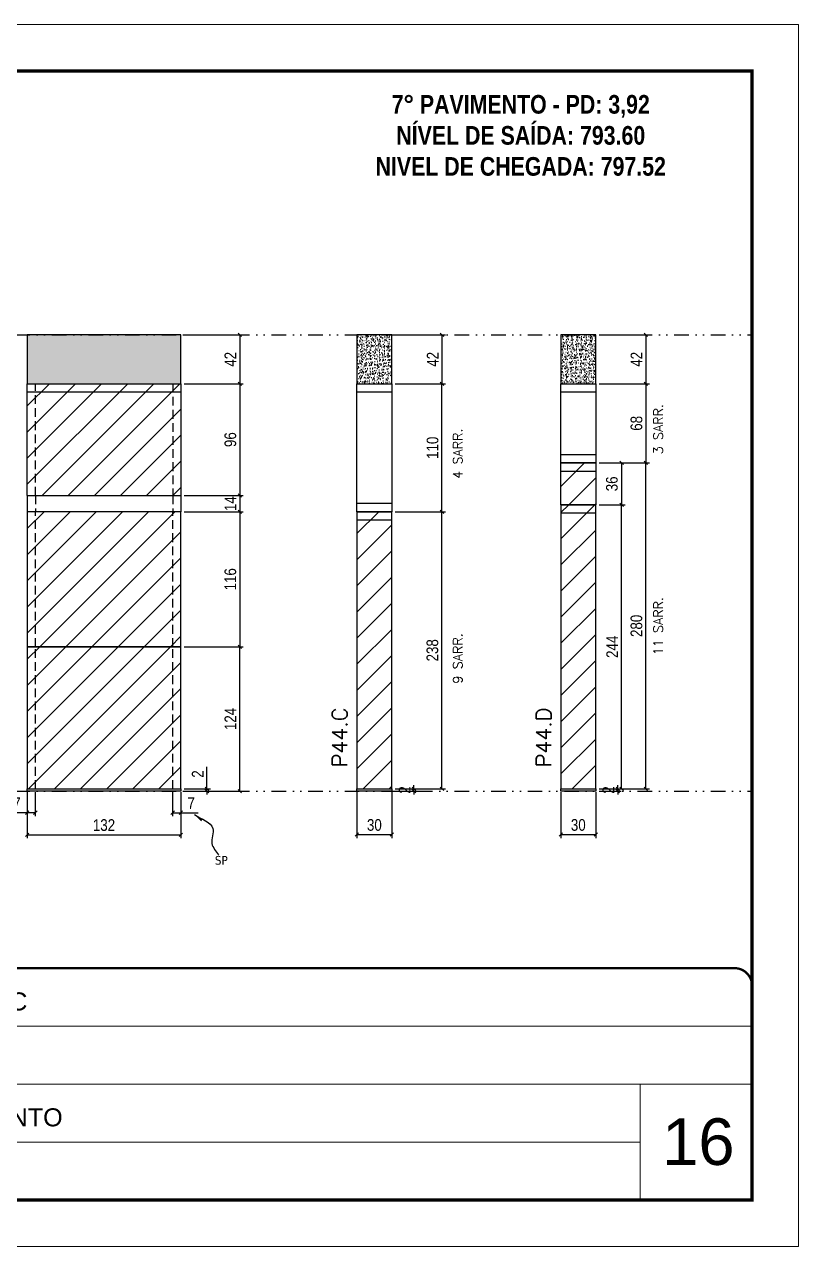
# Model space of a CAD drawing. Extents: x 28748 to 35002, y 14885 to 43501.
# Drawn here: x 34337 to 35002, y 39005 to 40055 of the extents above; entities that cross this region are included whole.
import ezdxf

# ---------------------------------------------------------------- set-up
doc = ezdxf.new("R2010")
doc.units = 0
for name, pattern in [('CONTINUO', [0]), ('DASHED', [0.75, 0.5, -0.25]), ('DIVIDE2', [0.625, 0.25, -0.125, 0, -0.125, 0, -0.125]), ('HIDDEN', [0.375, 0.25, -0.125])]:
    doc.linetypes.add(name, pattern=pattern)
for name, color, linetype, lineweight in [('CARIMBO', 255, 'Continuous', 9), ('Folhas', 255, 'Continuous', 9), ('Hachura', 251, 'Continuous', 9), ('SARRAFO DE PRESSAO', 251, 'DASHED', 9), ('Texto Seção', 7, 'Continuous', 15)]:
    doc.layers.add(name, color=color, linetype=linetype, lineweight=lineweight)
for name, color, linetype in [('COTA', 241, 'Continuous'), ('NOMENCLATURA', 7, 'Continuous'), ('Nível', 160, 'Continuous'), ('Painéis', 200, 'Continuous'), ('SARR_2.2x7', 40, 'Continuous'), ('Sarrafo de Pressão', 42, 'HIDDEN'), ('texto', 7, 'Continuous')]:
    doc.layers.add(name, color=color, linetype=linetype)
doc.styles.add('ARIAL', font='arial.ttf')
doc.styles.add('COTA TECNICA', font='techl___.ttf', dxfattribs={"height": 10})
doc.styles.add('COTA TECNICA-50', font='techl___.ttf', dxfattribs={"height": 10})
doc.styles.add('REGUA-120', font='ROMANS.shx', dxfattribs={"height": 15})
doc.styles.add('ROMANC', font='techb___.ttf', dxfattribs={"height": 2.5})
doc.styles.add('ROMANS', font='romans.shx')
doc.styles.get("Standard").update_dxf_attribs({"font": 'arial.ttf'})
doc.dimstyles.new('COTA PAINEL-50', dxfattribs={"dimtxt": 10, "dimasz": 3, "dimexe": 3, "dimexo": 3, "dimgap": 3, "dimtad": 1, "dimdec": 1, "dimzin": 12, "dimdsep": 46, "dimtxsty": 'COTA TECNICA-50', "dimblk1": 'OBLIQUE', "dimblk2": 'OBLIQUE', "dimsah": 1, "dimcen": 0.9, "dimclrd": 4, "dimclre": 4, "dimclrt": 240, "dimadec": 1, "dimazin": 3, "dimtfac": 1, "dimtdec": 1, "dimtmove": 0, "dimatfit": 3, "dimfxl": 1, "dimtolj": 1, "dimtzin": 12, "dimarcsym": 0})
doc.dimstyles.new('PAINEL', dxfattribs={"dimtxt": 10, "dimasz": 3, "dimexe": 3, "dimexo": 3, "dimgap": 3, "dimtad": 1, "dimdec": 1, "dimzin": 12, "dimdsep": 46, "dimtxsty": 'COTA TECNICA', "dimblk1": 'OBLIQUE', "dimblk2": 'OBLIQUE', "dimsah": 1, "dimcen": 0.9, "dimclrd": 4, "dimclre": 4, "dimclrt": 240, "dimadec": 1, "dimazin": 3, "dimtfac": 1, "dimtdec": 1, "dimtmove": 0, "dimatfit": 3, "dimfxl": 1, "dimtolj": 1, "dimtzin": 12, "dimarcsym": 0})
doc.dimstyles.get("Standard").update_dxf_attribs({"dimtxt": 0.18, "dimasz": 0.18, "dimexe": 0.18, "dimexo": 0.0625, "dimgap": 0.09, "dimtad": 0, "dimtih": 1, "dimtoh": 1, "dimdec": 4, "dimzin": 0, "dimdsep": 46, "dimtxsty": 'Standard', "dimcen": 0.09, "dimadec": 0, "dimazin": 0, "dimtfac": 1, "dimtdec": 4, "dimtofl": 0, "dimtmove": 0, "dimatfit": 3, "dimfxl": 1, "dimtolj": 1, "dimtzin": 0, "dimarcsym": 0})
pattern_1 = [(45, (-100272.658, 8260.539), (-11.2253202, 11.2253202), [])]
pattern_2 = [(45, (25799.309, 30974.01), (-11.22532, 11.22532), [])]

# ---------------------------------------------------------------- blocks, each defined once
blk = doc.blocks.new('9999999999')
at = {"color": 30, "linetype": 'CONTINUO'}
for p, q in [((98564.6, 34379.6), (99584, 34379.6)), ((98564.6, 34329.8), (99488, 34329.8)), ((99584, 34329.8), (99488, 34329.8)), ((99488, 34329.8), (99488, 34230.2)), ((98564.6, 34280), (99488, 34280))]:
    blk.add_line(p, q, dxfattribs=at)
at = {"color": 30, "linetype": 'CONTINUO', "const_width": 2}
blk.add_lwpolyline([(99584, 34230.2), (99584, 34414.4, 0.414214), (99569, 34429.4), (98229, 34429.4, 0.414214), (98214, 34414.4), (98214, 34245.2, 0.414214), (98229, 34230.2), (99584, 34230.2)], format="xyb", dxfattribs=at)
at = {"layer": 'Folhas'}
blk.add_lwpolyline([(98139, 34190.2), (99624, 34190.2), (99624, 35240.2), (98139, 35240.2)], close=True, dxfattribs=at)
at = {"layer": 'Folhas', "color": 30, "const_width": 3}
blk.add_lwpolyline([(98214, 34230.2), (99584, 34230.2), (99584, 35200.2), (98214, 35200.2)], close=True, dxfattribs=at)
at = {"color": 7, "linetype": 'Continuous', "ltscale": 5, "style": 'ARIAL'}
for s, height, p in [('ROCONTEC', 15.48, (98837.7, 34393.1)), ('7° PAVIMENTO', 15.483, (98837.7, 34293.5))]:
    blk.add_text(s, height=height, dxfattribs=at).set_placement(p)
blk = doc.blocks.new('_Oblique')
at = {"color": 0, "linetype": 'ByBlock', "lineweight": -2}
blk.add_line((-0.5, -0.5), (0.5, 0.5), dxfattribs=at)
blk = doc.blocks.new('*D302')
at = {"layer": 'COTA', "color": 4, "lineweight": -2, "transparency": 16777216}
for p, q in [((34339.1, 39395.3), (34339.1, 39355.8)), ((34471.1, 39395.3), (34471.1, 39355.8)), ((34339.1, 39358.8), (34471.1, 39358.8))]:
    blk.add_line(p, q, dxfattribs=at)
at = {"layer": 'Defpoints', "color": 0, "transparency": 16777216}
for p in [(34339.1, 39398.3), (34471.1, 39398.3), (34471.1, 39358.8)]:
    blk.add_point(p, dxfattribs=at)
at = {"layer": 'COTA', "color": 4, "lineweight": -2, "transparency": 16777216, "xscale": 3, "yscale": 3, "zscale": 3, "rotation": 180}
blk.add_blockref('_Oblique', (34339.1, 39358.8), dxfattribs=at)
at = {"layer": 'COTA', "color": 4, "lineweight": -2, "transparency": 16777216, "xscale": 3, "yscale": 3, "zscale": 3}
blk.add_blockref('_Oblique', (34471.1, 39358.8), dxfattribs=at)
at = {"layer": 'COTA', "color": 240, "transparency": 16777216, "insert": (34405.1, 39367.1), "char_height": 10, "attachment_point": 5, "style": 'COTA TECNICA'}
blk.add_mtext('\\A1;132', dxfattribs=at)
blk = doc.blocks.new('*D303')
at = {"layer": 'COTA', "color": 4, "lineweight": -2, "transparency": 16777216}
for p, q in [((34622.4, 39395.3), (34622.4, 39356)), ((34652.4, 39395.3), (34652.4, 39356)), ((34622.4, 39359), (34652.4, 39359))]:
    blk.add_line(p, q, dxfattribs=at)
at = {"layer": 'Defpoints', "color": 0, "transparency": 16777216}
for p in [(34622.4, 39398.3), (34652.4, 39398.3), (34652.4, 39359)]:
    blk.add_point(p, dxfattribs=at)
at = {"layer": 'COTA', "color": 4, "lineweight": -2, "transparency": 16777216, "xscale": 3, "yscale": 3, "zscale": 3, "rotation": 180}
blk.add_blockref('_Oblique', (34622.4, 39359), dxfattribs=at)
at = {"layer": 'COTA', "color": 4, "lineweight": -2, "transparency": 16777216, "xscale": 3, "yscale": 3, "zscale": 3}
blk.add_blockref('_Oblique', (34652.4, 39359), dxfattribs=at)
at = {"layer": 'COTA', "color": 240, "transparency": 16777216, "insert": (34637.4, 39367.2), "char_height": 10, "attachment_point": 5, "style": 'COTA TECNICA'}
blk.add_mtext('\\A1;30', dxfattribs=at)
blk = doc.blocks.new('*D309')
at = {"layer": 'COTA', "color": 4, "lineweight": -2, "transparency": 16777216}
for p, q in [((34339.1, 39393.3), (34339.1, 39374.8)), ((34346.1, 39395.3), (34346.1, 39374.8)), ((34339.1, 39377.8), (34324.4, 39377.8)), ((34346.1, 39377.8), (34339.1, 39377.8))]:
    blk.add_line(p, q, dxfattribs=at)
at = {"layer": 'Defpoints', "color": 0, "transparency": 16777216}
for p in [(34339.1, 39396.3), (34346.1, 39398.3), (34339.1, 39377.8)]:
    blk.add_point(p, dxfattribs=at)
at = {"layer": 'COTA', "color": 4, "lineweight": -2, "transparency": 16777216, "xscale": 3, "yscale": 3, "zscale": 3, "rotation": 180}
blk.add_blockref('_Oblique', (34339.1, 39377.8), dxfattribs=at)
at = {"layer": 'COTA', "color": 4, "lineweight": -2, "transparency": 16777216, "xscale": 3, "yscale": 3, "zscale": 3}
blk.add_blockref('_Oblique', (34346.1, 39377.8), dxfattribs=at)
at = {"layer": 'COTA', "color": 240, "transparency": 16777216, "insert": (34330.3, 39385.9), "char_height": 10, "attachment_point": 5, "style": 'COTA TECNICA-50'}
blk.add_mtext('\\A1;7', dxfattribs=at)
blk = doc.blocks.new('*D310')
at = {"layer": 'COTA', "color": 4, "lineweight": -2, "transparency": 16777216}
for p, q in [((34464.1, 39395.3), (34464.1, 39374.8)), ((34471.1, 39393.3), (34471.1, 39374.8)), ((34464.1, 39377.8), (34471.1, 39377.8)), ((34471.1, 39377.8), (34485.9, 39377.8))]:
    blk.add_line(p, q, dxfattribs=at)
at = {"layer": 'Defpoints', "color": 0, "transparency": 16777216}
for p in [(34464.1, 39398.3), (34471.1, 39396.3), (34471.1, 39377.8)]:
    blk.add_point(p, dxfattribs=at)
at = {"layer": 'COTA', "color": 4, "lineweight": -2, "transparency": 16777216, "xscale": 3, "yscale": 3, "zscale": 3, "rotation": 180}
blk.add_blockref('_Oblique', (34464.1, 39377.8), dxfattribs=at)
at = {"layer": 'COTA', "color": 4, "lineweight": -2, "transparency": 16777216, "xscale": 3, "yscale": 3, "zscale": 3}
blk.add_blockref('_Oblique', (34471.1, 39377.8), dxfattribs=at)
at = {"layer": 'COTA', "color": 240, "transparency": 16777216, "insert": (34480, 39385.9), "char_height": 10, "attachment_point": 5, "style": 'COTA TECNICA-50'}
blk.add_mtext('\\A1;7', dxfattribs=at)
blk = doc.blocks.new('*D311')
at = {"layer": 'COTA', "color": 4, "lineweight": -2, "transparency": 16777216}
for p, q in [((34474.1, 39520.3), (34524.8, 39520.3)), ((34521.8, 39396.3), (34521.8, 39520.3)), ((34474.1, 39396.3), (34524.8, 39396.3))]:
    blk.add_line(p, q, dxfattribs=at)
at = {"layer": 'Defpoints', "color": 0, "transparency": 16777216}
for p in [(34471.1, 39520.3), (34521.8, 39520.3), (34471.1, 39396.3)]:
    blk.add_point(p, dxfattribs=at)
at = {"layer": 'COTA', "color": 4, "lineweight": -2, "transparency": 16777216, "xscale": 3, "yscale": 3, "zscale": 3}
for p, rotation in [((34521.8, 39520.3), 90), ((34521.8, 39396.3), 270)]:
    blk.add_blockref('_Oblique', p, dxfattribs=dict(at, rotation=rotation))
at = {"layer": 'COTA', "color": 240, "transparency": 16777216, "insert": (34513.7, 39458.3), "char_height": 10, "attachment_point": 5, "rotation": 90, "style": 'COTA TECNICA-50'}
blk.add_mtext('\\A1;124', dxfattribs=at)
blk = doc.blocks.new('*D312')
at = {"layer": 'COTA', "color": 4, "lineweight": -2, "transparency": 16777216}
for p, q in [((34493.6, 39398.3), (34493.6, 39417.1)), ((34474.1, 39398.3), (34496.6, 39398.3)), ((34474.1, 39396.3), (34496.6, 39396.3)), ((34493.6, 39396.3), (34493.6, 39398.3)), ((34493.6, 39396.3), (34493.6, 39393.3))]:
    blk.add_line(p, q, dxfattribs=at)
at = {"layer": 'Defpoints', "color": 0, "transparency": 16777216}
for p in [(34471.1, 39398.3), (34471.1, 39396.3), (34493.6, 39396.3)]:
    blk.add_point(p, dxfattribs=at)
at = {"layer": 'COTA', "color": 4, "lineweight": -2, "transparency": 16777216, "xscale": 3, "yscale": 3, "zscale": 3}
for p, rotation in [((34493.6, 39398.3), 270), ((34493.6, 39396.3), 90)]:
    blk.add_blockref('_Oblique', p, dxfattribs=dict(at, rotation=rotation))
at = {"layer": 'COTA', "color": 240, "transparency": 16777216, "insert": (34485.6, 39411), "char_height": 10, "attachment_point": 5, "rotation": 90, "style": 'COTA TECNICA-50'}
blk.add_mtext('\\A1;2', dxfattribs=at)
blk = doc.blocks.new('*D313')
at = {"layer": 'COTA', "color": 4, "lineweight": -2, "transparency": 16777216}
for p, q in [((34655.4, 39398.3), (34674.4, 39398.3)), ((34655.4, 39396.3), (34674.4, 39396.3)), ((34671.4, 39398.3), (34671.4, 39401.3)), ((34671.4, 39396.3), (34671.4, 39398.3)), ((34671.4, 39396.3), (34671.4, 39393.3))]:
    blk.add_line(p, q, dxfattribs=at)
at = {"layer": 'Defpoints', "color": 0, "transparency": 16777216}
for p in [(34652.4, 39398.3), (34652.4, 39396.3), (34671.4, 39398.3)]:
    blk.add_point(p, dxfattribs=at)
at = {"layer": 'COTA', "color": 4, "lineweight": -2, "transparency": 16777216, "xscale": 3, "yscale": 3, "zscale": 3}
for p, rotation in [((34671.4, 39398.3), 270), ((34671.4, 39396.3), 90)]:
    blk.add_blockref('_Oblique', p, dxfattribs=dict(at, rotation=rotation))
at = {"layer": 'COTA', "color": 240, "transparency": 16777216, "insert": (34663.4, 39397.3), "char_height": 10, "attachment_point": 5, "rotation": 90, "style": 'COTA TECNICA-50'}
blk.add_mtext('\\A1;2', dxfattribs=at)
blk = doc.blocks.new('*D1495')
at = {"layer": 'COTA', "color": 4, "linetype": 'ByBlock', "lineweight": -2, "transparency": 16777216}
for p, q in [((34655.4, 39788.3), (34698.5, 39788.3)), ((34695.5, 39788.3), (34695.5, 39746.3)), ((34655.4, 39746.3), (34698.5, 39746.3))]:
    blk.add_line(p, q, dxfattribs=at)
at = {"layer": 'Defpoints', "color": 0, "linetype": 'ByBlock', "transparency": 16777216}
for p in [(34652.4, 39788.3), (34652.4, 39746.3), (34695.5, 39746.3)]:
    blk.add_point(p, dxfattribs=at)
at = {"layer": 'COTA', "color": 4, "linetype": 'ByBlock', "lineweight": -2, "transparency": 16777216, "xscale": 3, "yscale": 3, "zscale": 3}
for p, rotation in [((34695.5, 39788.3), 90), ((34695.5, 39746.3), 270)]:
    blk.add_blockref('_Oblique', p, dxfattribs=dict(at, rotation=rotation))
at = {"layer": 'COTA', "color": 240, "linetype": 'ByBlock', "transparency": 16777216, "insert": (34687.5, 39767.3), "char_height": 10, "attachment_point": 5, "rotation": 90, "style": 'COTA TECNICA'}
blk.add_mtext('\\A1;42', dxfattribs=at)
blk = doc.blocks.new('*D1496')
at = {"layer": 'COTA', "color": 4, "linetype": 'ByBlock', "lineweight": -2, "transparency": 16777216}
for p, q in [((34655.4, 39636.3), (34698.5, 39636.3)), ((34695.5, 39398.3), (34695.5, 39636.3)), ((34655.4, 39398.3), (34698.5, 39398.3))]:
    blk.add_line(p, q, dxfattribs=at)
at = {"layer": 'Defpoints', "color": 0, "linetype": 'ByBlock', "transparency": 16777216}
for p in [(34652.4, 39636.3), (34695.5, 39636.3), (34652.4, 39398.3)]:
    blk.add_point(p, dxfattribs=at)
at = {"layer": 'COTA', "color": 4, "linetype": 'ByBlock', "lineweight": -2, "transparency": 16777216, "xscale": 3, "yscale": 3, "zscale": 3}
for p, rotation in [((34695.5, 39636.3), 90), ((34695.5, 39398.3), 270)]:
    blk.add_blockref('_Oblique', p, dxfattribs=dict(at, rotation=rotation))
at = {"layer": 'COTA', "color": 240, "linetype": 'ByBlock', "transparency": 16777216, "insert": (34687.3, 39517.3), "char_height": 10, "attachment_point": 5, "rotation": 90, "style": 'COTA TECNICA'}
blk.add_mtext('\\A1;238', dxfattribs=at)
blk = doc.blocks.new('*D320')
at = {"layer": 'COTA', "color": 4, "lineweight": -2, "transparency": 16777216}
for p, q in [((34797.6, 39395.3), (34797.6, 39356)), ((34827.6, 39395.3), (34827.6, 39356)), ((34797.6, 39359), (34827.6, 39359))]:
    blk.add_line(p, q, dxfattribs=at)
at = {"layer": 'Defpoints', "color": 0, "transparency": 16777216}
for p in [(34797.6, 39398.3), (34827.6, 39398.3), (34827.6, 39359)]:
    blk.add_point(p, dxfattribs=at)
at = {"layer": 'COTA', "color": 4, "lineweight": -2, "transparency": 16777216, "xscale": 3, "yscale": 3, "zscale": 3, "rotation": 180}
blk.add_blockref('_Oblique', (34797.6, 39359), dxfattribs=at)
at = {"layer": 'COTA', "color": 4, "lineweight": -2, "transparency": 16777216, "xscale": 3, "yscale": 3, "zscale": 3}
blk.add_blockref('_Oblique', (34827.6, 39359), dxfattribs=at)
at = {"layer": 'COTA', "color": 240, "transparency": 16777216, "insert": (34812.6, 39367.2), "char_height": 10, "attachment_point": 5, "style": 'COTA TECNICA'}
blk.add_mtext('\\A1;30', dxfattribs=at)
blk = doc.blocks.new('*D321')
at = {"layer": 'COTA', "color": 4, "lineweight": -2, "transparency": 16777216}
for p, q in [((34830.6, 39398.3), (34849.5, 39398.3)), ((34830.6, 39396.3), (34849.5, 39396.3)), ((34846.5, 39398.3), (34846.5, 39401.3)), ((34846.5, 39396.3), (34846.5, 39398.3)), ((34846.5, 39396.3), (34846.5, 39393.3))]:
    blk.add_line(p, q, dxfattribs=at)
at = {"layer": 'Defpoints', "color": 0, "transparency": 16777216}
for p in [(34827.6, 39398.3), (34827.6, 39396.3), (34846.5, 39398.3)]:
    blk.add_point(p, dxfattribs=at)
at = {"layer": 'COTA', "color": 4, "lineweight": -2, "transparency": 16777216, "xscale": 3, "yscale": 3, "zscale": 3}
for p, rotation in [((34846.5, 39398.3), 270), ((34846.5, 39396.3), 90)]:
    blk.add_blockref('_Oblique', p, dxfattribs=dict(at, rotation=rotation))
at = {"layer": 'COTA', "color": 240, "transparency": 16777216, "insert": (34838.5, 39397.3), "char_height": 10, "attachment_point": 5, "rotation": 90, "style": 'COTA TECNICA-50'}
blk.add_mtext('\\A1;2', dxfattribs=at)
blk = doc.blocks.new('*D1498')
at = {"layer": 'COTA', "color": 4, "linetype": 'ByBlock', "lineweight": -2, "transparency": 16777216}
for p, q in [((34830.6, 39788.3), (34873.7, 39788.3)), ((34870.7, 39788.3), (34870.7, 39746.3)), ((34830.6, 39746.3), (34873.7, 39746.3))]:
    blk.add_line(p, q, dxfattribs=at)
at = {"layer": 'Defpoints', "color": 0, "linetype": 'ByBlock', "transparency": 16777216}
for p in [(34827.6, 39788.3), (34827.6, 39746.3), (34870.7, 39746.3)]:
    blk.add_point(p, dxfattribs=at)
at = {"layer": 'COTA', "color": 4, "linetype": 'ByBlock', "lineweight": -2, "transparency": 16777216, "xscale": 3, "yscale": 3, "zscale": 3}
for p, rotation in [((34870.7, 39788.3), 90), ((34870.7, 39746.3), 270)]:
    blk.add_blockref('_Oblique', p, dxfattribs=dict(at, rotation=rotation))
at = {"layer": 'COTA', "color": 240, "linetype": 'ByBlock', "transparency": 16777216, "insert": (34862.6, 39767.3), "char_height": 10, "attachment_point": 5, "rotation": 90, "style": 'COTA TECNICA'}
blk.add_mtext('\\A1;42', dxfattribs=at)
blk = doc.blocks.new('*D1499')
at = {"layer": 'COTA', "color": 4, "linetype": 'ByBlock', "lineweight": -2, "transparency": 16777216}
for p, q in [((34830.6, 39678.3), (34873.7, 39678.3)), ((34870.7, 39398.3), (34870.7, 39678.3)), ((34830.6, 39398.3), (34873.7, 39398.3))]:
    blk.add_line(p, q, dxfattribs=at)
at = {"layer": 'Defpoints', "color": 0, "linetype": 'ByBlock', "transparency": 16777216}
for p in [(34827.6, 39678.3), (34870.7, 39678.3), (34827.6, 39398.3)]:
    blk.add_point(p, dxfattribs=at)
at = {"layer": 'COTA', "color": 4, "linetype": 'ByBlock', "lineweight": -2, "transparency": 16777216, "xscale": 3, "yscale": 3, "zscale": 3}
for p, rotation in [((34870.7, 39678.3), 90), ((34870.7, 39398.3), 270)]:
    blk.add_blockref('_Oblique', p, dxfattribs=dict(at, rotation=rotation))
at = {"layer": 'COTA', "color": 240, "linetype": 'ByBlock', "transparency": 16777216, "insert": (34862.6, 39538.3), "char_height": 10, "attachment_point": 5, "rotation": 90, "style": 'COTA TECNICA'}
blk.add_mtext('\\A1;280', dxfattribs=at)
blk = doc.blocks.new('*D1501')
at = {"layer": 'COTA', "color": 4, "linetype": 'ByBlock', "lineweight": -2, "transparency": 16777216}
for p, q in [((34474.1, 39636.3), (34524.8, 39636.3)), ((34521.8, 39636.3), (34521.8, 39520.3)), ((34474.1, 39520.3), (34524.8, 39520.3))]:
    blk.add_line(p, q, dxfattribs=at)
at = {"layer": 'Defpoints', "color": 0, "linetype": 'ByBlock', "transparency": 16777216}
for p in [(34471.1, 39636.3), (34471.1, 39520.3), (34521.8, 39520.3)]:
    blk.add_point(p, dxfattribs=at)
at = {"layer": 'COTA', "color": 4, "linetype": 'ByBlock', "lineweight": -2, "transparency": 16777216, "xscale": 3, "yscale": 3, "zscale": 3}
for p, rotation in [((34521.8, 39636.3), 90), ((34521.8, 39520.3), 270)]:
    blk.add_blockref('_Oblique', p, dxfattribs=dict(at, rotation=rotation))
at = {"layer": 'COTA', "color": 240, "linetype": 'ByBlock', "transparency": 16777216, "insert": (34513.7, 39578.3), "char_height": 10, "attachment_point": 5, "rotation": 90, "style": 'COTA TECNICA'}
blk.add_mtext('\\A1;116', dxfattribs=at)
blk = doc.blocks.new('*D1506')
at = {"layer": 'COTA', "color": 4, "linetype": 'ByBlock', "lineweight": -2, "transparency": 16777216}
for p, q in [((34830.6, 39678.3), (34852.8, 39678.3)), ((34849.8, 39678.3), (34849.8, 39642.3)), ((34830.6, 39642.3), (34852.8, 39642.3))]:
    blk.add_line(p, q, dxfattribs=at)
at = {"layer": 'Defpoints', "color": 0, "linetype": 'ByBlock', "transparency": 16777216}
for p in [(34827.6, 39678.3), (34827.6, 39642.3), (34849.8, 39642.3)]:
    blk.add_point(p, dxfattribs=at)
at = {"layer": 'COTA', "color": 4, "linetype": 'ByBlock', "lineweight": -2, "transparency": 16777216, "xscale": 3, "yscale": 3, "zscale": 3}
for p, rotation in [((34849.8, 39678.3), 90), ((34849.8, 39642.3), 270)]:
    blk.add_blockref('_Oblique', p, dxfattribs=dict(at, rotation=rotation))
at = {"layer": 'COTA', "color": 240, "linetype": 'ByBlock', "transparency": 16777216, "insert": (34841.5, 39660.3), "char_height": 10, "attachment_point": 5, "rotation": 90, "style": 'COTA TECNICA'}
blk.add_mtext('\\A1;36', dxfattribs=at)
blk = doc.blocks.new('*D323')
at = {"layer": 'COTA', "color": 4, "linetype": 'ByBlock', "lineweight": -2, "transparency": 16777216}
for p, q in [((34474.1, 39788.3), (34524.8, 39788.3)), ((34521.8, 39788.3), (34521.8, 39746.3)), ((34474.1, 39746.3), (34524.8, 39746.3))]:
    blk.add_line(p, q, dxfattribs=at)
at = {"layer": 'Defpoints', "color": 0, "linetype": 'ByBlock', "transparency": 16777216}
for p in [(34471.1, 39788.3), (34471.1, 39746.3), (34521.8, 39746.3)]:
    blk.add_point(p, dxfattribs=at)
at = {"layer": 'COTA', "color": 4, "linetype": 'ByBlock', "lineweight": -2, "transparency": 16777216, "xscale": 3, "yscale": 3, "zscale": 3}
for p, rotation in [((34521.8, 39788.3), 90), ((34521.8, 39746.3), 270)]:
    blk.add_blockref('_Oblique', p, dxfattribs=dict(at, rotation=rotation))
at = {"layer": 'COTA', "color": 240, "linetype": 'ByBlock', "transparency": 16777216, "insert": (34513.7, 39767.3), "char_height": 10, "attachment_point": 5, "rotation": 90, "style": 'COTA TECNICA'}
blk.add_mtext('\\A1;42', dxfattribs=at)
blk = doc.blocks.new('*D1355')
at = {"layer": 'COTA', "color": 4, "lineweight": -2, "transparency": 16777216}
for p, q in [((34830.6, 39642.3), (34852.8, 39642.3)), ((34849.8, 39398.3), (34849.8, 39642.3)), ((34830.6, 39398.3), (34852.8, 39398.3))]:
    blk.add_line(p, q, dxfattribs=at)
at = {"layer": 'Defpoints', "color": 0, "transparency": 16777216}
for p in [(34827.6, 39642.3), (34849.8, 39642.3), (34827.6, 39398.3)]:
    blk.add_point(p, dxfattribs=at)
at = {"layer": 'COTA', "color": 4, "lineweight": -2, "transparency": 16777216, "xscale": 3, "yscale": 3, "zscale": 3}
for p, rotation in [((34849.8, 39642.3), 90), ((34849.8, 39398.3), 270)]:
    blk.add_blockref('_Oblique', p, dxfattribs=dict(at, rotation=rotation))
at = {"layer": 'COTA', "color": 240, "transparency": 16777216, "insert": (34841.7, 39520.3), "char_height": 10, "attachment_point": 5, "rotation": 90, "style": 'COTA TECNICA-50'}
blk.add_mtext('\\A1;244', dxfattribs=at)
blk = doc.blocks.new('*D2257')
at = {"layer": 'COTA', "color": 4, "lineweight": -2, "transparency": 16777216}
for p, q in [((34474.1, 39746.3), (34524.8, 39746.3)), ((34521.8, 39746.3), (34521.8, 39650.3)), ((34474.1, 39650.3), (34524.8, 39650.3))]:
    blk.add_line(p, q, dxfattribs=at)
at = {"layer": 'Defpoints', "color": 0, "transparency": 16777216}
for p in [(34471.1, 39746.3), (34471.1, 39650.3), (34521.8, 39650.3)]:
    blk.add_point(p, dxfattribs=at)
at = {"layer": 'COTA', "color": 4, "lineweight": -2, "transparency": 16777216, "xscale": 3, "yscale": 3, "zscale": 3}
for p, rotation in [((34521.8, 39746.3), 90), ((34521.8, 39650.3), 270)]:
    blk.add_blockref('_Oblique', p, dxfattribs=dict(at, rotation=rotation))
at = {"layer": 'COTA', "color": 240, "transparency": 16777216, "insert": (34513.7, 39698.3), "char_height": 10, "attachment_point": 5, "rotation": 90, "style": 'COTA TECNICA'}
blk.add_mtext('\\A1;96', dxfattribs=at)
blk = doc.blocks.new('*D2258')
at = {"layer": 'COTA', "color": 4, "lineweight": -2, "transparency": 16777216}
for p, q in [((34655.4, 39746.3), (34698.5, 39746.3)), ((34695.5, 39636.3), (34695.5, 39746.3)), ((34655.4, 39636.3), (34698.5, 39636.3))]:
    blk.add_line(p, q, dxfattribs=at)
at = {"layer": 'Defpoints', "color": 0, "transparency": 16777216}
for p in [(34652.4, 39746.3), (34695.5, 39746.3), (34652.4, 39636.3)]:
    blk.add_point(p, dxfattribs=at)
at = {"layer": 'COTA', "color": 4, "lineweight": -2, "transparency": 16777216, "xscale": 3, "yscale": 3, "zscale": 3}
for p, rotation in [((34695.5, 39746.3), 90), ((34695.5, 39636.3), 270)]:
    blk.add_blockref('_Oblique', p, dxfattribs=dict(at, rotation=rotation))
at = {"layer": 'COTA', "color": 240, "transparency": 16777216, "insert": (34687.4, 39691.3), "char_height": 10, "attachment_point": 5, "rotation": 90, "style": 'COTA TECNICA'}
blk.add_mtext('\\A1;110', dxfattribs=at)
blk = doc.blocks.new('*D2259')
at = {"layer": 'COTA', "color": 4, "lineweight": -2, "transparency": 16777216}
for p, q in [((34830.6, 39746.3), (34873.7, 39746.3)), ((34870.7, 39746.3), (34870.7, 39678.3)), ((34830.6, 39678.3), (34873.7, 39678.3))]:
    blk.add_line(p, q, dxfattribs=at)
at = {"layer": 'Defpoints', "color": 0, "transparency": 16777216}
for p in [(34827.6, 39746.3), (34827.6, 39678.3), (34870.7, 39678.3)]:
    blk.add_point(p, dxfattribs=at)
at = {"layer": 'COTA', "color": 4, "lineweight": -2, "transparency": 16777216, "xscale": 3, "yscale": 3, "zscale": 3}
for p, rotation in [((34870.7, 39746.3), 90), ((34870.7, 39678.3), 270)]:
    blk.add_blockref('_Oblique', p, dxfattribs=dict(at, rotation=rotation))
at = {"layer": 'COTA', "color": 240, "transparency": 16777216, "insert": (34862.6, 39712.3), "char_height": 10, "attachment_point": 5, "rotation": 90, "style": 'COTA TECNICA'}
blk.add_mtext('\\A1;68', dxfattribs=at)
blk = doc.blocks.new('*D2442')
at = {"layer": 'COTA', "color": 4, "lineweight": -2, "transparency": 16777216}
for p, q in [((34474.1, 39650.3), (34524.8, 39650.3)), ((34521.8, 39650.3), (34521.8, 39636.3)), ((34474.1, 39636.3), (34524.8, 39636.3))]:
    blk.add_line(p, q, dxfattribs=at)
at = {"layer": 'Defpoints', "color": 0, "transparency": 16777216}
for p in [(34471.1, 39650.3), (34471.1, 39636.3), (34521.8, 39636.3)]:
    blk.add_point(p, dxfattribs=at)
at = {"layer": 'COTA', "color": 4, "lineweight": -2, "transparency": 16777216, "xscale": 3, "yscale": 3, "zscale": 3}
for p, rotation in [((34521.8, 39650.3), 90), ((34521.8, 39636.3), 270)]:
    blk.add_blockref('_Oblique', p, dxfattribs=dict(at, rotation=rotation))
at = {"layer": 'COTA', "color": 240, "transparency": 16777216, "insert": (34513.7, 39643.3), "char_height": 10, "attachment_point": 5, "rotation": 90, "style": 'COTA TECNICA'}
blk.add_mtext('\\A1;14', dxfattribs=at)

msp = doc.modelspace()

# ---------------------------------------------------------------- hatches: boundary and pattern name
at = {"layer": 'COTA', "linetype": 'ByBlock'}
h = msp.add_hatch(dxfattribs=at)
h.set_pattern_fill('AR-CONC', color=256, scale=0.03)
h.set_pattern_definition([(50, (-100272.658, 8357.539), (5.46554007, -0.47817257), [0.5715, -6.2865]), (355, (-100272.658, 8357.539), (-1.05730264, 5.73170536), [0.4572, -5.02921753]), (100.4514447, (-100272.2025, 8357.4994), (4.40823741, 5.25353256), [0.48570026, -5.34270734]), (46.1842, (-100272.658, 8359.063), (8.13237123, -1.26126984), [0.85725, -9.42975]), (96.6355576, (-100271.98, 8358.958), (7.122124, 7.42278374), [0.7285507, -8.01406824]), (351.184151, (-100272.658, 8359.063), (7.122124, 7.42278374), [0.685799, -7.54379196]), (21, (-100271.896, 8358.682), (4.54843174, -3.06795595), [0.5715, -6.2865]), (326, (-100271.896, 8358.682), (1.85406085, 5.52563898), [0.4572, -5.0292]), (71.451445, (-100271.517, 8358.4265), (6.40249258, 2.45768307), [0.48570026, -5.34269813]), (37.5, (-100272.658, 8357.5392), (0.092658098, 2.536651166), [0, -4.96824, 0, -5.1054, 0, -5.04825]), (7.5, (-100272.658, 8357.5392), (2.004589875, 3.005417245), [0, -2.91084, 0, -4.85394, 0, -1.92405]), (327.5, (-100274.3572, 8357.5392), (4.067717855, -0.17186232), [0, -1.905, 0, -5.9436, 0, -7.8867]), (317.5, (-100275.1192, 8357.5392), (4.44387544, 0.76279473), [0, -2.4765, 0, -3.94716, 0, -5.6007])])
h.paths.add_polyline_path([(34471.12, 39788.3), (34339.12, 39788.3), (34339.12, 39746.3), (34471.12, 39746.3)])
h = msp.add_hatch(dxfattribs=at)
h.set_pattern_fill('AR-CONC', color=256, scale=0.03)
h.set_pattern_definition([(50, (-97102.658, 10572.8894), (5.46554007, -0.47817257), [0.5715, -6.2865]), (355, (-97102.658, 10572.8894), (-1.05730264, 5.73170536), [0.4572, -5.02921753]), (100.4514447, (-97102.2025, 10572.8496), (4.40823741, 5.25353256), [0.48570026, -5.34270734]), (46.1842, (-97102.658, 10574.4134), (8.13237123, -1.26126984), [0.85725, -9.42975]), (96.6355576, (-97101.98, 10574.308), (7.122124, 7.42278374), [0.7285507, -8.01406824]), (351.184151, (-97102.658, 10574.413), (7.122124, 7.42278374), [0.685799, -7.54379196]), (21, (-97101.896, 10574.0324), (4.54843174, -3.06795595), [0.5715, -6.2865]), (326, (-97101.896, 10574.0324), (1.85406085, 5.52563898), [0.4572, -5.0292]), (71.451445, (-97101.517, 10573.777), (6.40249258, 2.45768307), [0.48570026, -5.34269813]), (37.5, (-97102.658, 10572.8894), (0.092658098, 2.536651166), [0, -4.96824, 0, -5.1054, 0, -5.04825]), (7.5, (-97102.658, 10572.8894), (2.004589875, 3.005417245), [0, -2.91084, 0, -4.85394, 0, -1.92405]), (327.5, (-97104.3572, 10572.8894), (4.067717855, -0.17186232), [0, -1.905, 0, -5.9436, 0, -7.8867]), (317.5, (-97105.1192, 10572.8894), (4.44387544, 0.76279473), [0, -2.4765, 0, -3.94716, 0, -5.6007])])
h.paths.add_polyline_path([(34622.44, 39746.3), (34652.44, 39746.3), (34652.44, 39788.3), (34622.44, 39788.3)])
h = msp.add_hatch(dxfattribs=at)
h.set_pattern_fill('AR-CONC', color=256, scale=0.03)
h.set_pattern_definition([(50, (-96927.4853, 10636.8894), (5.46554007, -0.47817257), [0.5715, -6.2865]), (355, (-96927.485, 10636.8894), (-1.05730264, 5.73170536), [0.4572, -5.02921753]), (100.4514447, (-96927.03, 10636.8496), (4.40823741, 5.25353256), [0.48570026, -5.34270734]), (46.1842, (-96927.485, 10638.4134), (8.13237123, -1.26126984), [0.85725, -9.42975]), (96.6355576, (-96926.8076, 10638.308), (7.122124, 7.42278374), [0.7285507, -8.01406824]), (351.184151, (-96927.485, 10638.413), (7.122124, 7.42278374), [0.685799, -7.54379196]), (21, (-96926.7233, 10638.0324), (4.54843174, -3.06795595), [0.5715, -6.2865]), (326, (-96926.723, 10638.0324), (1.85406085, 5.52563898), [0.4572, -5.0292]), (71.451445, (-96926.344, 10637.777), (6.40249258, 2.45768307), [0.48570026, -5.34269813]), (37.5, (-96927.4853, 10636.8894), (0.092658098, 2.536651166), [0, -4.96824, 0, -5.1054, 0, -5.04825]), (7.5, (-96927.4853, 10636.8894), (2.004589875, 3.005417245), [0, -2.91084, 0, -4.85394, 0, -1.92405]), (327.5, (-96929.1845, 10636.8894), (4.067717855, -0.17186232), [0, -1.905, 0, -5.9436, 0, -7.8867]), (317.5, (-96929.9465, 10636.8894), (4.44387544, 0.76279473), [0, -2.4765, 0, -3.94716, 0, -5.6007])])
h.paths.add_polyline_path([(34797.62, 39746.3), (34827.62, 39746.3), (34827.62, 39788.3), (34797.62, 39788.3)])
at = {"layer": 'Hachura'}
h = msp.add_hatch(dxfattribs=at)
h.set_pattern_fill('ANSI31', color=256, scale=5)
h.paths.add_polyline_path([(34471.12, 39746.3), (34339.12, 39746.3), (34339.12, 39650.3), (34471.12, 39650.3)])
at = {"layer": 'Hachura', "linetype": 'ByBlock'}
h = msp.add_hatch(dxfattribs=at)
h.set_pattern_fill('ANSI31', color=256, scale=5)
h.set_pattern_definition(pattern_2)
h.paths.add_polyline_path([(34797.62, 39642.3), (34827.62, 39642.3), (34827.62, 39678.3), (34797.62, 39678.3)])
h = msp.add_hatch(dxfattribs=at)
h.set_pattern_fill('ANSI31', color=256, scale=5)
h.set_pattern_definition(pattern_2)
h.paths.add_polyline_path([(34827.62, 39642.3), (34797.62, 39642.3), (34797.62, 39398.3), (34827.62, 39398.3)])
h = msp.add_hatch(dxfattribs=at)
h.set_pattern_fill('ANSI31', color=256, scale=5)
h.set_pattern_definition(pattern_1)
h.paths.add_polyline_path([(34471.12, 39520.3), (34471.12, 39636.3), (34339.12, 39636.3), (34339.12, 39520.3)])
h = msp.add_hatch(dxfattribs=at)
h.set_pattern_fill('ANSI31', color=256, scale=5)
h.set_pattern_definition(pattern_2)
h.paths.add_polyline_path([(34652.44, 39636.3), (34622.44, 39636.3), (34622.44, 39398.3), (34652.44, 39398.3)])
h = msp.add_hatch(dxfattribs=at)
h.set_pattern_fill('ANSI31', color=256, scale=5)
h.set_pattern_definition(pattern_1)
h.paths.add_polyline_path([(34471.12, 39520.3), (34339.12, 39520.3), (34339.12, 39398.3), (34471.12, 39398.3)])

# ---------------------------------------------------------------- linework, layer by layer
at = {"layer": 'COTA', "linetype": 'ByBlock'}
for points in [[(34339.12, 39746.3), (34471.12, 39746.3), (34471.12, 39788.3), (34339.12, 39788.3)], [(34622.44, 39746.3), (34652.44, 39746.3), (34652.44, 39788.3), (34622.44, 39788.3)], [(34797.62, 39746.3), (34827.62, 39746.3), (34827.62, 39788.3), (34797.62, 39788.3)]]:
    msp.add_lwpolyline(points, close=True, dxfattribs=at)
at = {"layer": 'Nível', "color": 4, "linetype": 'DIVIDE2', "ltscale": 50}
for p, q in [((33951.5, 39788.3), (34961.84, 39788.3)), ((33951.5, 39396.3), (34961.84, 39396.3))]:
    msp.add_line(p, q, dxfattribs=at)
at = {"layer": 'Painéis'}
for p, q in [((34339.12, 39746.3), (34471.12, 39746.3)), ((34339.12, 39650.3), (34339.12, 39746.3)), ((34471.12, 39746.3), (34471.12, 39650.3)), ((34622.44, 39746.3), (34652.44, 39746.3)), ((34622.44, 39636.3), (34622.44, 39746.3)), ((34652.44, 39746.3), (34652.44, 39636.3)), ((34797.62, 39746.3), (34827.62, 39746.3)), ((34797.62, 39678.3), (34797.62, 39746.3)), ((34827.62, 39746.3), (34827.62, 39678.3)), ((34827.62, 39678.3), (34797.62, 39678.3)), ((34827.62, 39678.3), (34797.62, 39678.3)), ((34339.12, 39650.3), (34471.12, 39650.3)), ((34339.12, 39650.3), (34339.12, 39636.3)), ((34471.12, 39650.3), (34471.12, 39636.3)), ((34339.12, 39636.3), (34339.12, 39520.3)), ((34471.12, 39636.3), (34339.12, 39636.3)), ((34471.12, 39520.3), (34471.12, 39636.3)), ((34652.44, 39636.3), (34622.44, 39636.3)), ((34339.12, 39520.3), (34471.12, 39520.3))]:
    msp.add_line(p, q, dxfattribs=at)
at = {"layer": 'Painéis', "linetype": 'ByBlock'}
msp.add_line((34339.12, 39650.3), (34471.12, 39650.3), dxfattribs=at)
msp.add_lwpolyline([(34797.62, 39678.3), (34827.62, 39678.3), (34827.62, 39642.3), (34797.62, 39642.3)], close=True, dxfattribs=at)
at = {"layer": 'Painéis'}
for points in [[(34797.62, 39398.3), (34827.62, 39398.3), (34827.62, 39642.3), (34797.62, 39642.3)], [(34797.62, 39642.3), (34827.62, 39642.3), (34827.62, 39642.3), (34797.62, 39642.3)], [(34622.44, 39398.3), (34652.44, 39398.3), (34652.44, 39636.3), (34622.44, 39636.3)], [(34622.44, 39636.3), (34652.44, 39636.3), (34652.44, 39636.3), (34622.44, 39636.3)], [(34339.12, 39398.3), (34471.12, 39398.3), (34471.12, 39520.3), (34339.12, 39520.3)], [(34339.12, 39398.3), (34471.12, 39398.3), (34471.12, 39396.3), (34339.12, 39396.3)], [(34622.44, 39398.3), (34652.44, 39398.3), (34652.44, 39396.3), (34622.44, 39396.3)], [(34797.62, 39398.3), (34827.62, 39398.3), (34827.62, 39396.3), (34797.62, 39396.3)]]:
    msp.add_lwpolyline(points, close=True, dxfattribs=at)
at = {"layer": 'SARR_2.2x7'}
for p, q in [((34339.12, 39739.3), (34471.12, 39739.3)), ((34622.44, 39739.3), (34652.44, 39739.3)), ((34797.62, 39739.3), (34827.62, 39739.3)), ((34827.62, 39685.3), (34797.62, 39685.3)), ((34797.62, 39671.3), (34827.62, 39671.3)), ((34652.44, 39643.3), (34622.44, 39643.3)), ((34622.44, 39629.3), (34652.44, 39629.3)), ((34797.62, 39635.3), (34827.62, 39635.3))]:
    msp.add_line(p, q, dxfattribs=at)
at = {"layer": 'Sarrafo de Pressão', "ltscale": 30}
for p, q in [((34346.12, 39650.3), (34346.12, 39746.3)), ((34464.12, 39746.3), (34464.12, 39650.3)), ((34346.12, 39650.3), (34346.12, 39636.3)), ((34464.12, 39650.3), (34464.12, 39636.3)), ((34346.12, 39520.3), (34346.12, 39636.3)), ((34464.12, 39520.3), (34464.12, 39636.3)), ((34346.12, 39398.3), (34346.12, 39520.3)), ((34464.12, 39398.3), (34464.12, 39520.3))]:
    msp.add_line(p, q, dxfattribs=at)

# ---------------------------------------------------------------- block references
at = {"layer": 'SARRAFO DE PRESSAO', "color": 6, "linetype": 'ByBlock'}
msp.add_blockref('9999999999', (-64622.14, 4814.81), dxfattribs=at)

# ---------------------------------------------------------------- texts
at = {"layer": 'CARIMBO', "style": 'ARIAL'}
msp.add_text('16', height=40, dxfattribs=at).set_placement((34884.7, 39075.16))
at = {"layer": 'NOMENCLATURA', "color": 2, "insert": (34763.17, 40021.08), "char_height": 16, "attachment_point": 2, "style": 'ROMANC'}
msp.add_mtext_dynamic_manual_height_columns('\\P7° PAVIMENTO - PD: 3,92\\PNÍVEL DE SAÍDA: 793.60\\PNIVEL DE CHEGADA: 797.52', width=300.2766, gutter_width=1, heights=[0], dxfattribs=at)
at = {"layer": 'texto', "color": 0, "insert": (34505.9, 39336.81), "char_height": 7.5, "attachment_point": 5}
msp.add_mtext('{\\fTahoma|b0|i0|c0|p34;\\C4;SP}', dxfattribs=at)
at = {"layer": 'Texto Seção', "linetype": 'Continuous', "style": 'ROMANS'}
for s, p in [('3 SARR.', (34885.2, 39685.63)), ('4 SARR.', (34713.02, 39664.6)), ('11 SARR.', (34885.2, 39512.97)), ('9 SARR.', (34713.02, 39488.69))]:
    msp.add_text(s, height=8, rotation=90, dxfattribs=at).set_placement(p)
at = {"layer": 'Texto Seção', "char_height": 13, "width": 285.3299, "attachment_point": 7, "rotation": 90, "style": 'REGUA-120'}
for s, insert in [('P44.C', (34614.11, 39416.77)), ('P44.D', (34789.29, 39416.77))]:
    msp.add_mtext(s, dxfattribs=dict(at, insert=insert))

# ---------------------------------------------------------------- dimensions: what is measured, and where the dimension line sits
at = {"layer": 'COTA', "linetype": 'ByBlock'}
for base, p1, p2, picture, middle in [((34521.8, 39746.3), (34471.12, 39788.3), (34471.12, 39746.3), '*D323', (34513.73, 39767.3)), ((34695.53, 39746.3), (34652.44, 39788.3), (34652.44, 39746.3), '*D1495', (34687.45, 39767.3)), ((34870.7, 39746.3), (34827.62, 39788.3), (34827.62, 39746.3), '*D1498', (34862.63, 39767.3)), ((34870.7, 39678.3), (34827.62, 39398.3), (34827.62, 39678.3), '*D1499', (34862.58, 39538.3)), ((34521.8, 39520.3), (34471.12, 39636.3), (34471.12, 39520.3), '*D1501', (34513.7, 39578.3)), ((34695.53, 39636.3), (34652.44, 39398.3), (34652.44, 39636.3), '*D1496', (34687.29, 39517.3))]:
    dim = msp.add_linear_dim(base=base, p1=p1, p2=p2, angle=90, dimstyle='PAINEL', dxfattribs=at)
    dim.commit()
    dim.dimension.update_dxf_attribs({"geometry": picture, "text_midpoint": middle})
at = {"layer": 'COTA'}
for base, p1, p2, angle, dimstyle, picture, middle in [((34521.8, 39650.3), (34471.12, 39746.3), (34471.12, 39650.3), 90, 'PAINEL', '*D2257', (34513.67, 39698.3)), ((34695.53, 39746.3), (34652.44, 39636.3), (34652.44, 39746.3), 90, 'PAINEL', '*D2258', (34687.43, 39691.3)), ((34870.7, 39678.3), (34827.62, 39746.3), (34827.62, 39678.3), 90, 'PAINEL', '*D2259', (34862.58, 39712.3)), ((34849.77, 39642.3), (34827.62, 39398.3), (34827.62, 39642.3), 90, 'COTA PAINEL-50', '*D1355', (34841.69, 39520.3)), ((34521.8, 39520.3), (34471.12, 39396.3), (34471.12, 39520.3), 90, 'COTA PAINEL-50', '*D311', (34513.73, 39458.3)), ((34339.12, 39377.79), (34346.12, 39398.3), (34339.12, 39396.3), 180, 'COTA PAINEL-50', '*D309', (34330.26, 39385.87))]:
    dim = msp.add_linear_dim(base=base, p1=p1, p2=p2, angle=angle, dimstyle=dimstyle, dxfattribs=at)
    dim.commit()
    dim.dimension.update_dxf_attribs({"geometry": picture, "text_midpoint": middle})
at = {"layer": 'COTA', "linetype": 'ByBlock'}
dim = msp.add_linear_dim(base=(34849.77, 39642.3), p1=(34827.62, 39678.3), p2=(34827.62, 39642.3), angle=90, dimstyle='PAINEL', dxfattribs=at)
dim.commit()
dim.dimension.update_dxf_attribs({"geometry": '*D1506', "text_midpoint": (34849.77, 39660.3), "dimtype": 160})
at = {"layer": 'COTA'}
for base, p1, p2, dimstyle, picture, middle in [((34521.8, 39636.3), (34471.12, 39650.3), (34471.12, 39636.3), 'PAINEL', '*D2442', (34521.8, 39643.3)), ((34493.65, 39396.3), (34471.12, 39398.3), (34471.12, 39396.3), 'COTA PAINEL-50', '*D312', (34493.65, 39411.05)), ((34671.35, 39398.3), (34652.44, 39396.3), (34652.44, 39398.3), 'COTA PAINEL-50', '*D313', (34671.35, 39397.3)), ((34846.52, 39398.3), (34827.62, 39396.3), (34827.62, 39398.3), 'COTA PAINEL-50', '*D321', (34846.52, 39397.3))]:
    dim = msp.add_linear_dim(base=base, p1=p1, p2=p2, angle=90, dimstyle=dimstyle, dxfattribs=at)
    dim.commit()
    dim.dimension.update_dxf_attribs({"geometry": picture, "text_midpoint": middle, "dimtype": 160})
for base, p1, p2, picture, middle in [((34471.12, 39358.85), (34339.12, 39398.3), (34471.12, 39398.3), '*D302', (34405.12, 39367.07)), ((34652.44, 39358.96), (34622.44, 39398.3), (34652.44, 39398.3), '*D303', (34637.44, 39367.18)), ((34827.62, 39358.96), (34797.62, 39398.3), (34827.62, 39398.3), '*D320', (34812.62, 39367.18))]:
    dim = msp.add_linear_dim(base=base, p1=p1, p2=p2, dimstyle='PAINEL', override={"dimarcsym": 2}, dxfattribs=at)
    dim.commit()
    dim.dimension.update_dxf_attribs({"geometry": picture, "text_midpoint": middle})
dim = msp.add_linear_dim(base=(34471.12, 39377.79), p1=(34464.12, 39398.3), p2=(34471.12, 39396.3), dimstyle='COTA PAINEL-50', dxfattribs=at)
dim.commit()
dim.dimension.update_dxf_attribs({"geometry": '*D310', "text_midpoint": (34479.99, 39385.87)})

# ---------------------------------------------------------------- leaders
at = {"layer": 'COTA', "path_type": 1}
msp.add_leader([(34482.95, 39376.12), (34498.74, 39364.29), (34497.81, 39351.28), (34503.36, 39341.5)], dimstyle='Standard', override={"dimasz": 8}, dxfattribs=at)

doc.saveas('drawing.dxf')
